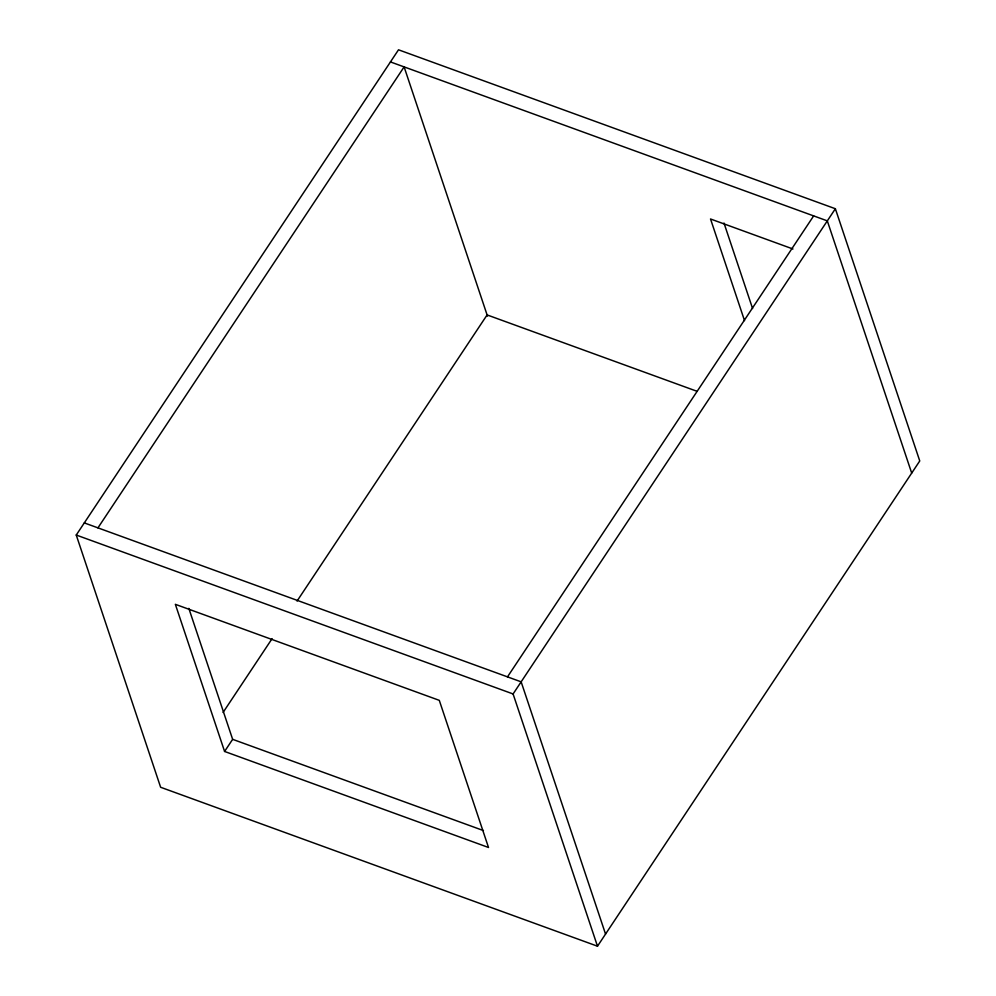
<?xml version="1.0" encoding="UTF-8"?>
<svg xmlns="http://www.w3.org/2000/svg" width="996" height="996" viewBox="0 0 996 996"><rect width="100%" height="100%" fill="white"/><g stroke="black" fill="none" stroke-linecap="round" stroke-linejoin="round"><path stroke-width="1.49" d="M76.244 535.039L398.512 49.8L835.37 208.737L919.756 460.961L597.488 946.2L160.63 787.263L76.244 535.039L513.089 693.963L597.488 946.2M97.944 527.868L404.115 66.894L487.517 316.18M223.079 712.451L272.095 638.648M297.045 601.086L487.106 314.923L696.976 391.279M224.586 751.457L175.358 604.323L439.286 700.35L488.513 847.484L224.586 751.457L232.641 739.331L188.829 608.382M507.487 676.869L813.657 215.895M513.089 693.963L835.37 208.737M390.457 61.926L827.303 220.863L911.701 473.1M792.965 248.988L710.522 218.983L744.522 320.612M84.299 522.9L521.145 681.837L605.543 934.074M232.641 739.331L483.446 830.577M723.992 223.054L752.578 308.486"/></g></svg>
